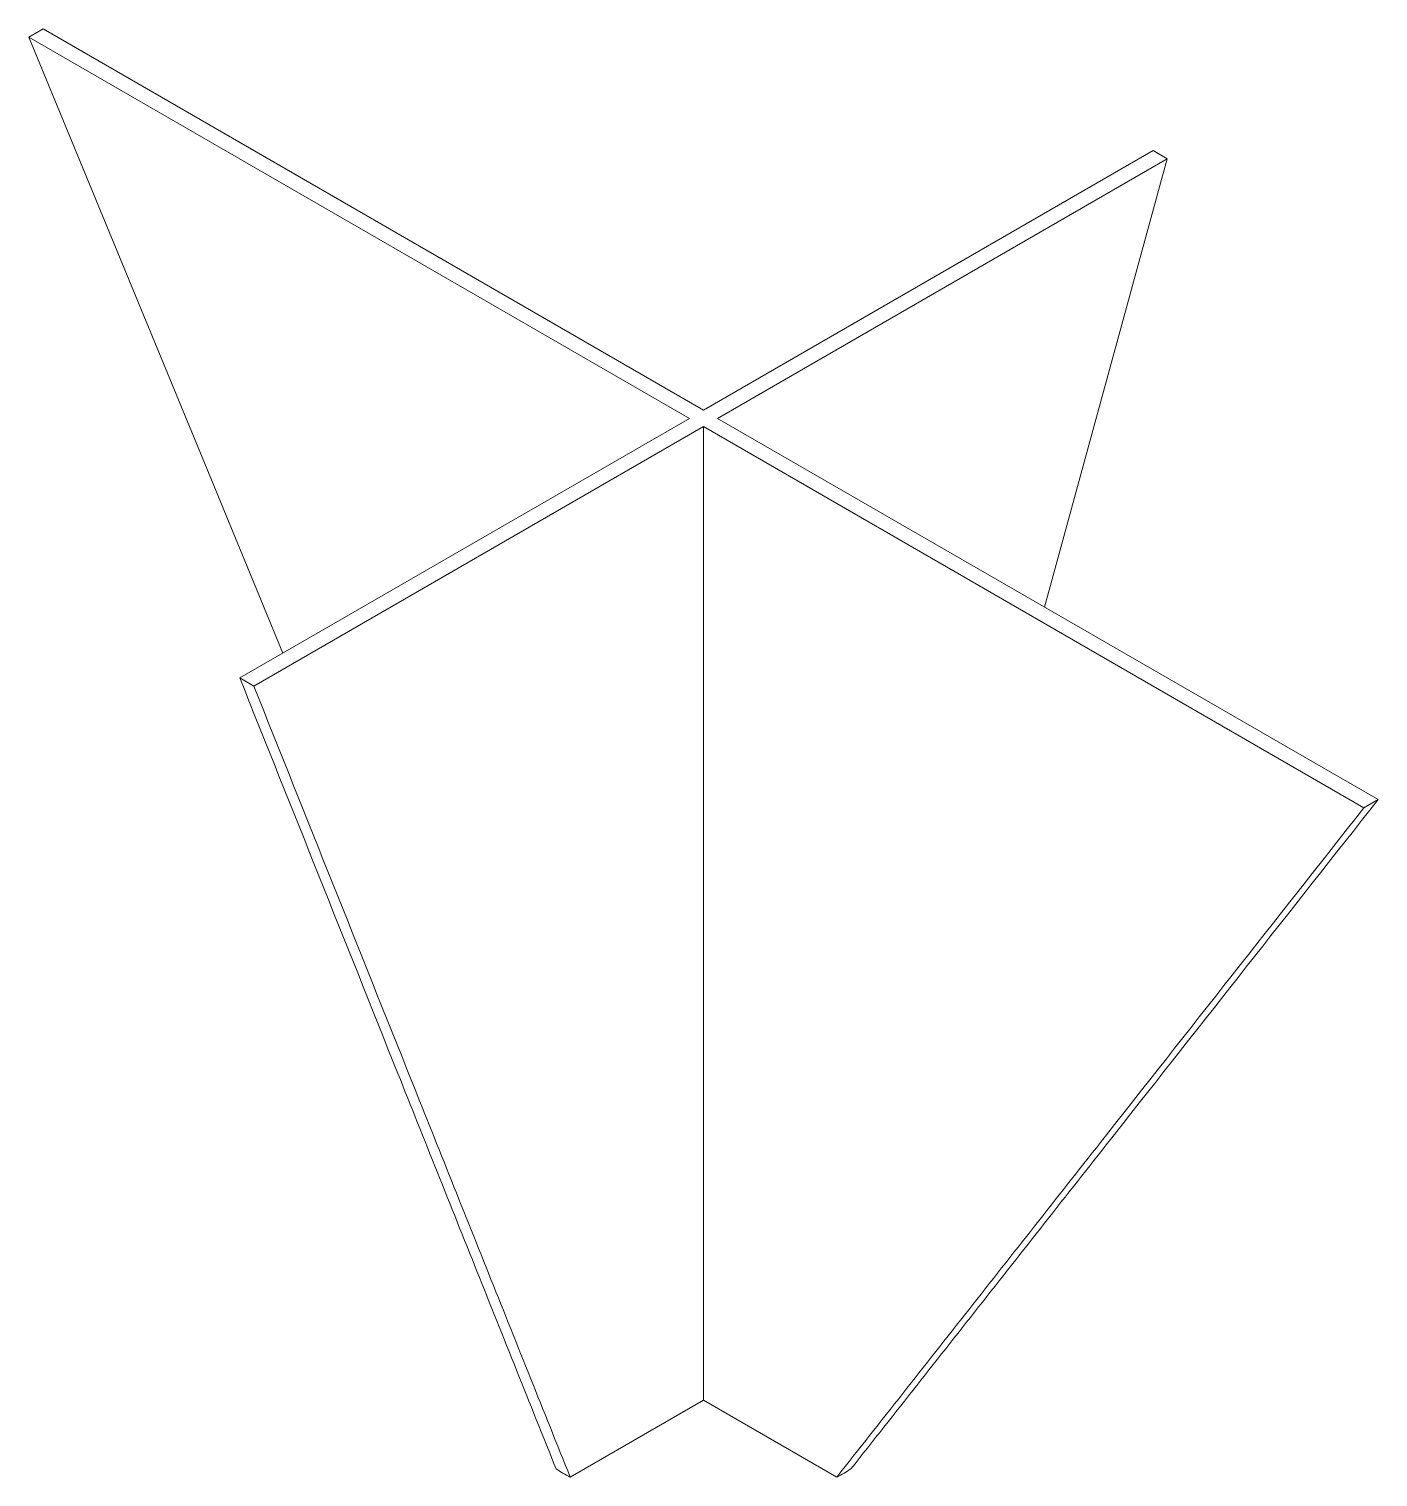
# Paper-space layout '_Isometric' of a CAD drawing. Header units: millimetres. Extents: x -170 to 170, y -266 to 98.
import ezdxf

# ---------------------------------------------------------------- set-up
doc = ezdxf.new("R2010")
doc.units = ezdxf.units.MM

psp = doc.layouts.new('_Isometric')

# ---------------------------------------------------------------- linework, layer by layer
at = {"color": 7, "linetype": 'Continuous', "lineweight": 15}
for p, q in [((-166.17, 97.97), (-169.71, 95.93)), ((-169.71, 95.93), (-3.54, 0)), ((-166.17, 97.97), (0, 2.04)), ((0, 2.04), (113.14, 67.35)), ((116.67, 65.31), (113.14, 67.35)), ((3.54, 0), (116.67, 65.31)), ((116.67, 65.31), (85.82, -47.5)), ((-116.67, -65.31), (-3.54, 0)), ((3.54, 0), (169.71, -95.93)), ((-113.14, -67.35), (0, -2.04)), ((0, -2.04), (166.17, -97.97)), ((0, -247), (0, -2.04)), ((-116.67, -65.31), (-113.14, -67.35)), ((166.17, -97.97), (169.71, -95.93)), ((-33.54, -266.37), (0, -247)), ((0, -247), (33.54, -266.37))]:
    psp.add_line(p, q, dxfattribs=at)
at = {"color": 7, "linetype": 'Continuous', "lineweight": 15, "flags": 128}
psp.add_lwpolyline([(-105.8, -59.04), (-125.52, -11.22), (-169.71, 95.93)], dxfattribs=at)
at = {"color": 7, "linetype": 'Continuous', "lineweight": 15}
for points, knots in [([(-37.08, -264.33), (-40.41, -256.05), (-43.73, -247.76), (-50.36, -231.18), (-53.68, -222.89), (-63.63, -198.01), (-70.26, -181.42), (-90.15, -131.66), (-103.41, -98.49), (-116.67, -65.31)], [0, 0, 0, 0, 0.125, 0.125, 0.25, 0.25, 0.5, 0.5, 1, 1, 1, 1]), ([(-33.54, -266.37), (-36.87, -258.09), (-40.19, -249.8), (-46.83, -233.22), (-50.15, -224.93), (-60.1, -200.05), (-66.73, -183.46), (-86.62, -133.7), (-99.88, -100.53), (-113.14, -67.35)], [0, 0, 0, 0, 0.125, 0.125, 0.25, 0.25, 0.5, 0.5, 1, 1, 1, 1]), ([(166.17, -97.97), (144.07, -126.04), (121.97, -154.12), (88.82, -196.22), (77.77, -210.26), (61.19, -231.31), (55.67, -238.32), (44.61, -252.35), (39.08, -259.37), (33.54, -266.37)], [0, 0, 0, 0, 0.5, 0.5, 0.75, 0.75, 0.875, 0.875, 1, 1, 1, 1]), ([(169.71, -95.93), (147.61, -124), (125.51, -152.07), (92.36, -194.18), (81.31, -208.22), (64.73, -229.27), (59.2, -236.28), (48.15, -250.31), (42.62, -257.32), (37.08, -264.33)], [0, 0, 0, 0, 0.5, 0.5, 0.75, 0.75, 0.875, 0.875, 1, 1, 1, 1]), ([(-37.08, -264.33), (-36.52, -264.68), (-35.94, -265.03), (-34.77, -265.71), (-34.16, -266.04), (-33.54, -266.37)], [0.4762867, 0.4762867, 0.4762867, 0.4762867, 0.50000001, 0.50000001, 0.5237133, 0.5237133, 0.5237133, 0.5237133]), ([(33.54, -266.37), (34.16, -266.04), (34.77, -265.71), (35.94, -265.03), (36.52, -264.68), (37.08, -264.33)], [0.45956927, 0.45956927, 0.45956927, 0.45956927, 0.50000001, 0.50000001, 0.54043074, 0.54043074, 0.54043074, 0.54043074])]:
    psp.add_open_spline(points, degree=3, knots=knots, dxfattribs=at)

doc.saveas('drawing.dxf')
